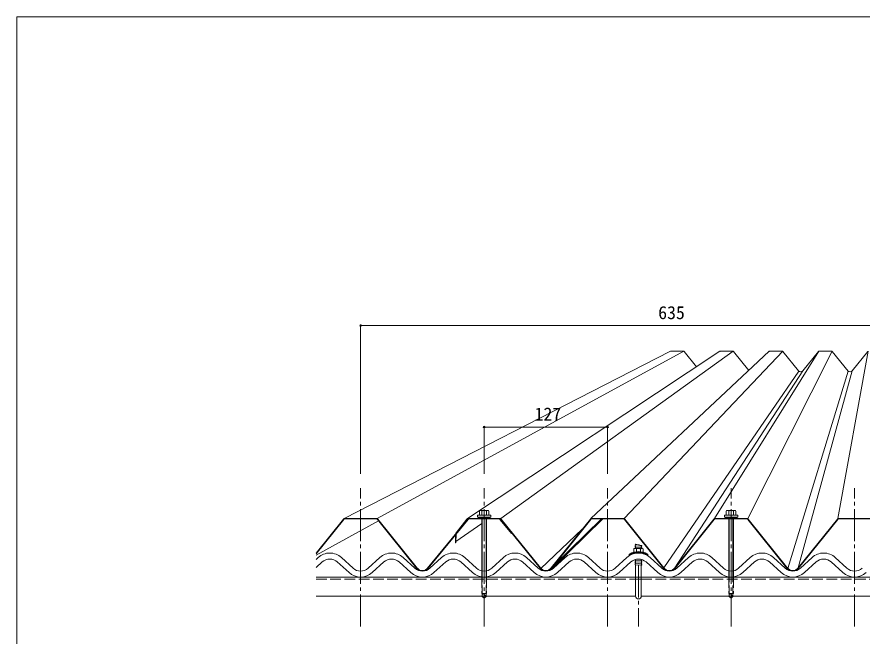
# Model space of a CAD drawing. Units: millimetres, scale not verified. Extents: x -567 to 567, y -401 to 401.
# Drawn here: x -567 to 145, y -121 to 401 of the extents above; entities that cross this region are included whole.
import ezdxf
from ezdxf.enums import TextEntityAlignment as Align

# ---------------------------------------------------------------- set-up
doc = ezdxf.new("R2010")
doc.units = ezdxf.units.MM
doc.header["$LTSCALE"] = 3
doc.header["$PDMODE"] = 32
doc.header["$PDSIZE"] = 1.5
for name, pattern in [('CHAIN2', [12, 9, -1, 1, -1]), ('DASHED2', [3, 2, -1]), ('DASHED3', [4, 3, -1])]:
    doc.linetypes.add(name, pattern=pattern)
doc.layers.add('0-0_0', color=7, linetype='Continuous', lineweight=18)
doc.layers.add('0-3_LAYER004', color=7, linetype='Continuous', lineweight=18)
doc.styles.add('ＭＳ ゴシック', font='')
doc.styles.get('ＭＳ ゴシック').set_extended_font_data('MS Gothic')

msp = doc.modelspace()

# ---------------------------------------------------------------- linework, layer by layer
at = {"layer": '0-0_0', "color": 4}
for p, q in [((-277.473, 140.924), (242.527, 140.924)), ((-277.473, 140.924), (-277.473, 16.172)), ((-173.473, 55.505), (-69.473, 55.505)), ((-173.473, 55.505), (-173.473, 16.172)), ((-69.473, 55.505), (-69.473, 16.172))]:
    msp.add_line(p, q, dxfattribs=at)
at = {"layer": '0-0_0', "color": 5}
for p, q in [((-16.574, 119.388), (-291.473, -21.444)), ((-5.202, 119.476), (-263.473, -21.444)), ((25.198, 119.476), (-187.473, -21.444)), ((36.398, 119.476), (-159.473, -21.444)), ((-83.473, -21.444), (66.576, 119.268)), ((77.998, 119.476), (-55.473, -21.444)), ((-5.586, 119.476), (-16.209, 119.476)), ((-4.962, 119.177), (5.355, 106.328)), ((20.527, -21.444), (108.398, 119.476)), ((36.091, 119.476), (25.505, 119.476)), ((36.091, 119.476), (25.82, 119.476)), ((36.59, 119.237), (49.456, 103.213)), ((119.598, 119.476), (48.527, -21.444)), ((77.691, 119.476), (67.105, 119.476)), ((78.19, 119.237), (91.363, 102.831)), ((108.206, 119.237), (95.033, 102.831)), ((119.291, 119.476), (108.705, 119.476)), ((119.79, 119.237), (133.147, 102.602)), ((124.527, -21.444), (149.998, 119.476)), ((149.806, 119.237), (136.633, 102.831)), ((-22.06, -63.056), (91.547, 102.602)), ((95.033, 102.831), (-12.885, -63.056)), ((82.4, -63.629), (133.147, 102.602)), ((136.633, 102.831), (91.115, -63.056)), ((-291.953, -22.042), (-315.045, -50.801)), ((-291.641, -22.293), (-315.045, -51.439)), ((-315.045, -52.563), (-262.347, -23.484)), ((-264.24, -21.444), (-290.705, -21.444)), ((-264.24, -21.844), (-290.705, -21.844)), ((-263.304, -22.293), (-230.372, -63.306)), ((-262.992, -22.042), (-229.6, -63.629)), ((-187.153, -22.028), (-221.434, -63.724)), ((-186.844, -22.282), (-220.557, -63.286)), ((-197.278, -41), (-175.473, -25.734)), ((-197.153, -33.499), (-187.953, -22.042)), ((-196.841, -33.75), (-187.641, -22.293)), ((-160.24, -21.844), (-186.705, -21.844)), ((-160.24, -21.444), (-185.917, -21.444)), ((-161.029, -21.844), (-185.917, -21.844)), ((-160.102, -22.282), (-150.42, -34.057)), ((-159.793, -22.028), (-150.111, -33.803)), ((-159.304, -22.293), (-126.372, -63.306)), ((-158.992, -22.042), (-126.06, -63.056)), ((-117.665, -65.044), (-73.507, -21.844)), ((-83.953, -22.042), (-116.885, -63.056)), ((-83.641, -22.293), (-116.574, -63.306)), ((-74.573, -21.844), (-114.532, -60.763)), ((-56.24, -21.444), (-82.705, -21.444)), ((-56.24, -21.844), (-82.705, -21.844)), ((-55.304, -22.293), (-22.372, -63.306)), ((-54.992, -22.042), (-22.06, -63.056)), ((20.047, -22.042), (-12.885, -63.056)), ((20.359, -22.293), (-12.574, -63.306)), ((47.76, -21.444), (21.295, -21.444)), ((47.76, -21.844), (21.295, -21.844)), ((48.696, -22.293), (81.628, -63.306)), ((49.008, -22.042), (82.4, -63.629)), ((124.047, -22.042), (91.115, -63.056)), ((124.359, -22.293), (91.426, -63.306)), ((151.76, -21.444), (125.295, -21.444)), ((151.76, -21.844), (125.295, -21.844)), ((-197.505, -34.459), (-197.702, -41.917)), ((-197.105, -34.469), (-197.302, -41.928)), ((-150.42, -34.057), (-150.111, -33.803)), ((-125.6, -63.629), (-90.89, -30.682)), ((-197.702, -41.917), (-197.302, -41.928))]:
    msp.add_line(p, q, dxfattribs=at)
at = {"layer": '0-0_0', "color": 4, "linetype": 'CHAIN2'}
for p, q in [((-277.473, -112.594), (-277.473, 3.988)), ((-173.473, -112.594), (-173.473, 3.988)), ((-173.473, -112.594), (-173.473, 3.988)), ((-69.473, -112.594), (-69.473, 3.988)), ((34.527, -112.594), (34.527, 3.988)), ((138.527, -112.594), (138.527, 3.988)), ((-43.473, -61.006), (-43.473, -112.594))]:
    msp.add_line(p, q, dxfattribs=at)
at = {"layer": '0-0_0'}
for p, q in [((-167.873, -18.724), (-179.073, -18.724)), ((-179.073, -18.724), (-179.073, -20.324)), ((-167.873, -20.324), (-179.073, -20.324)), ((-178.273, -21.222), (-177.375, -20.324)), ((-178.273, -20.324), (-178.273, -21.444)), ((-177.473, -18.724), (-177.473, -15.524)), ((-177.363, -21.444), (-176.243, -20.324)), ((-176.673, -14.724), (-170.273, -14.724)), ((-176.232, -21.444), (-175.112, -20.324)), ((-175.473, -15.26), (-175.473, -18.724)), ((-175.1, -21.444), (-173.98, -20.324)), ((-173.969, -21.444), (-172.849, -20.324)), ((-172.838, -21.444), (-171.718, -20.324)), ((-171.706, -21.444), (-170.586, -20.324)), ((-171.473, -15.26), (-171.473, -18.724)), ((-170.575, -21.444), (-169.455, -20.324)), ((-169.473, -18.724), (-169.473, -15.524)), ((-169.443, -21.444), (-168.673, -20.673)), ((-168.673, -20.324), (-168.673, -21.444)), ((-167.873, -18.724), (-167.873, -20.324)), ((40.127, -18.724), (28.927, -18.724)), ((28.927, -18.724), (28.927, -20.324)), ((40.127, -20.324), (28.927, -20.324)), ((29.727, -21.222), (30.625, -20.324)), ((29.727, -20.324), (29.727, -21.444)), ((30.527, -18.724), (30.527, -15.524)), ((30.637, -21.444), (31.757, -20.324)), ((31.327, -14.724), (37.727, -14.724)), ((31.768, -21.444), (32.888, -20.324)), ((32.527, -15.26), (32.527, -18.724)), ((32.9, -21.444), (34.02, -20.324)), ((34.031, -21.444), (35.151, -20.324)), ((35.162, -21.444), (36.282, -20.324)), ((36.294, -21.444), (37.414, -20.324)), ((36.527, -15.26), (36.527, -18.724)), ((37.425, -21.444), (38.545, -20.324)), ((38.527, -18.724), (38.527, -15.524)), ((38.557, -21.444), (39.327, -20.673)), ((39.327, -20.324), (39.327, -21.444)), ((40.127, -18.724), (40.127, -20.324)), ((-168.673, -21.444), (-178.273, -21.444)), ((-175.473, -21.444), (-175.473, -42.878)), ((-175.073, -42.845), (-175.073, -21.444)), ((-171.873, -42.845), (-171.873, -21.444)), ((-171.473, -21.444), (-171.473, -42.878)), ((39.327, -21.444), (29.727, -21.444)), ((32.527, -21.444), (32.527, -42.878)), ((32.927, -42.845), (32.927, -21.444)), ((36.127, -42.845), (36.127, -21.444)), ((36.527, -21.444), (36.527, -42.878)), ((-175.473, -42.878), (-175.473, -70.884)), ((-175.073, -70.884), (-175.073, -42.845)), ((-171.873, -70.884), (-171.873, -42.845)), ((-171.473, -42.878), (-171.473, -70.884)), ((-47.033, -46.903), (-47.485, -47.057)), ((-47.473, -49.922), (-47.473, -47.053)), ((-46.581, -46.816), (-47.033, -46.903)), ((-45.827, -46.918), (-46.581, -46.816)), ((-40.494, -46.808), (-46.549, -46.808)), ((-46.211, -43.947), (-46.273, -44.085)), ((-46.273, -44.085), (-46.152, -44.185)), ((-46.211, -44.994), (-46.273, -45.131)), ((-46.273, -45.131), (-46.152, -45.231)), ((-46.211, -46.04), (-46.273, -46.177)), ((-46.241, -43.065), (-46.152, -43.139)), ((-46.241, -43.065), (-40.903, -44.226)), ((-46.125, -43.831), (-46.211, -43.947)), ((-46.125, -44.877), (-46.211, -44.994)), ((-46.125, -45.923), (-46.211, -46.04)), ((-46.152, -43.139), (-46.028, -43.244)), ((-46.152, -44.185), (-46.028, -44.29)), ((-46.152, -45.231), (-46.028, -45.336)), ((-46.026, -43.756), (-46.125, -43.831)), ((-46.026, -44.802), (-46.125, -44.877)), ((-46.026, -45.848), (-46.125, -45.923)), ((-46.028, -43.244), (-45.933, -43.333)), ((-46.028, -44.29), (-45.933, -44.379)), ((-46.028, -45.336), (-45.933, -45.425)), ((-45.93, -43.672), (-46.026, -43.756)), ((-45.93, -44.718), (-46.026, -44.802)), ((-45.93, -45.764), (-46.026, -45.848)), ((-45.933, -43.333), (-45.873, -43.438)), ((-45.933, -44.379), (-45.873, -44.485)), ((-45.933, -45.425), (-45.873, -45.531)), ((-45.875, -43.56), (-45.93, -43.672)), ((-45.875, -44.606), (-45.93, -44.718)), ((-45.875, -45.652), (-45.93, -45.764)), ((-45.875, -46.698), (-45.929, -46.808)), ((-45.873, -43.438), (-45.875, -43.56)), ((-42.978, -43.775), (-45.875, -43.538)), ((-45.873, -44.485), (-45.875, -44.606)), ((-41.054, -44.978), (-45.875, -44.584)), ((-45.873, -45.531), (-45.875, -45.652)), ((-41.054, -46.024), (-45.875, -45.63)), ((-45.073, -47.205), (-45.827, -46.918)), ((-45.074, -47.205), (-44.272, -46.928)), ((-45.073, -49.488), (-45.073, -46.808)), ((-44.272, -46.928), (-43.473, -46.808)), ((-43.473, -46.808), (-42.679, -46.951)), ((-42.994, -49.829), (-42.115, -50.707)), ((-42.679, -46.951), (-41.887, -47.252)), ((-41.887, -47.252), (-41.163, -46.939)), ((-41.873, -49.488), (-41.873, -46.808)), ((-41.163, -46.939), (-40.437, -46.816)), ((-41.012, -44.837), (-41.073, -44.942)), ((-41.073, -44.942), (-41.07, -45.063)), ((-41.012, -45.883), (-41.073, -45.988)), ((-41.073, -45.988), (-41.07, -46.11)), ((-41.07, -45.063), (-41.015, -45.176)), ((-41.07, -46.11), (-41.015, -46.222)), ((-41.015, -45.176), (-40.92, -45.259)), ((-41.015, -46.222), (-40.92, -46.305)), ((-40.92, -45.259), (-40.82, -45.335)), ((-40.92, -46.305), (-40.82, -46.381)), ((-40.903, -44.226), (-40.82, -44.289)), ((-40.793, -46.735), (-40.88, -46.808)), ((-40.82, -44.289), (-40.735, -44.405)), ((-40.82, -45.335), (-40.735, -45.451)), ((-40.82, -46.381), (-40.735, -46.497)), ((-40.673, -44.542), (-40.793, -44.643)), ((-40.673, -45.588), (-40.793, -45.689)), ((-40.673, -46.635), (-40.793, -46.735)), ((-40.735, -44.405), (-40.673, -44.542)), ((-40.735, -45.451), (-40.673, -45.588)), ((-40.735, -46.497), (-40.673, -46.635)), ((-40.437, -46.816), (-39.947, -46.911)), ((-39.947, -46.911), (-39.456, -47.092)), ((-39.473, -49.922), (-39.473, -47.086)), ((32.527, -42.878), (32.527, -70.884)), ((32.927, -70.884), (32.927, -42.845)), ((36.127, -70.884), (36.127, -42.845)), ((36.527, -42.878), (36.527, -70.884)), ((-315.045, -56.054), (-313.252, -54.425)), ((-293.693, -54.425), (-283.836, -63.384)), ((-293.693, -54.425), (-283.836, -63.384)), ((-271.11, -63.384), (-261.252, -54.425)), ((-241.693, -54.425), (-231.836, -63.384)), ((-219.11, -63.384), (-209.252, -54.425)), ((-189.693, -54.425), (-179.836, -63.384)), ((-167.11, -63.384), (-157.252, -54.425)), ((-137.693, -54.425), (-127.836, -63.384)), ((-115.11, -63.384), (-105.252, -54.425)), ((-85.693, -54.425), (-75.836, -63.384)), ((-63.11, -63.384), (-53.252, -54.425)), ((-51.308, -51.49), (-51.308, -52.936)), ((-51.308, -52.828), (-51.242, -52.894)), ((-51.136, -51.869), (-50.532, -52.473)), ((-50.401, -51.472), (-49.787, -52.087)), ((-49.632, -51.11), (-49.005, -51.738)), ((-48.827, -50.784), (-48.183, -51.428)), ((-47.982, -50.498), (-47.318, -51.162)), ((-47.094, -50.254), (-46.405, -50.943)), ((-46.249, -56.141), (-46.273, -56.193)), ((-46.273, -56.193), (-46.152, -56.293)), ((-46.159, -50.058), (-45.439, -50.778)), ((-46.152, -56.293), (-46.028, -56.398)), ((-46.026, -56.91), (-46.125, -56.985)), ((-46.028, -56.398), (-45.933, -56.487)), ((-45.93, -56.826), (-46.026, -56.91)), ((-45.933, -56.487), (-45.873, -56.592)), ((-45.875, -56.713), (-45.93, -56.826)), ((-45.873, -56.592), (-45.875, -56.713)), ((-41.054, -57.039), (-45.874, -56.645)), ((-45.17, -49.915), (-44.411, -50.674)), ((-44.119, -49.835), (-43.309, -50.645)), ((-41.776, -49.915), (-40.8, -50.892)), ((-41.012, -56.944), (-41.073, -57.05)), ((-41.072, -56.034), (-41.07, -56.125)), ((-41.07, -56.125), (-41.015, -56.237)), ((-41.015, -56.237), (-40.92, -56.321)), ((-40.917, -56.855), (-41.012, -56.944)), ((-40.92, -56.321), (-40.82, -56.397)), ((-40.793, -56.751), (-40.917, -56.855)), ((-40.82, -56.397), (-40.735, -56.513)), ((-40.673, -56.65), (-40.793, -56.751)), ((-40.735, -56.513), (-40.673, -56.65)), ((-40.436, -50.124), (-39.307, -51.254)), ((-38.916, -50.512), (-37.503, -51.926)), ((-37.086, -51.212), (-35.637, -52.66)), ((-35.637, -51.49), (-35.637, -52.936)), ((-33.693, -54.425), (-23.836, -63.384)), ((-11.11, -63.384), (-1.252, -54.425)), ((18.307, -54.425), (28.164, -63.384)), ((40.89, -63.384), (50.748, -54.425)), ((70.307, -54.425), (80.164, -63.384)), ((92.89, -63.384), (102.748, -54.425)), ((122.307, -54.425), (132.164, -63.384)), ((-315.045, -62.919), (-309.836, -58.184)), ((-297.11, -58.184), (-287.253, -67.143)), ((-297.11, -58.184), (-287.252, -67.143)), ((-267.693, -67.143), (-257.836, -58.184)), ((-267.693, -67.143), (-257.836, -58.184)), ((-245.11, -58.184), (-235.252, -67.143)), ((-215.693, -67.143), (-205.836, -58.184)), ((-193.11, -58.184), (-183.252, -67.143)), ((-163.693, -67.143), (-153.836, -58.184)), ((-141.11, -58.184), (-131.252, -67.143)), ((-111.693, -67.143), (-101.836, -58.184)), ((-89.11, -58.184), (-79.252, -67.143)), ((-59.693, -67.143), (-49.836, -58.184)), ((-46.211, -57.101), (-46.273, -57.239)), ((-46.273, -57.239), (-46.152, -57.339)), ((-46.211, -58.147), (-46.273, -58.285)), ((-46.273, -58.285), (-46.152, -58.385)), ((-46.211, -59.194), (-46.273, -59.331)), ((-46.273, -59.331), (-46.152, -59.431)), ((-46.211, -60.24), (-46.273, -60.377)), ((-46.273, -60.377), (-46.152, -60.478)), ((-46.125, -56.985), (-46.211, -57.101)), ((-46.125, -58.031), (-46.211, -58.147)), ((-46.125, -59.077), (-46.211, -59.194)), ((-46.125, -60.123), (-46.211, -60.24)), ((-46.152, -57.339), (-46.028, -57.444)), ((-46.152, -58.385), (-46.028, -58.49)), ((-46.152, -59.431), (-46.028, -59.536)), ((-46.152, -60.478), (-46.028, -60.582)), ((-46.026, -57.956), (-46.125, -58.031)), ((-46.026, -59.002), (-46.125, -59.077)), ((-46.026, -60.048), (-46.125, -60.123)), ((-46.028, -57.444), (-45.933, -57.533)), ((-46.028, -58.49), (-45.933, -58.579)), ((-46.028, -59.536), (-45.933, -59.625)), ((-46.028, -60.582), (-45.933, -60.671)), ((-45.93, -57.872), (-46.026, -57.956)), ((-45.93, -58.918), (-46.026, -59.002)), ((-45.93, -59.964), (-46.026, -60.048)), ((-45.933, -57.533), (-45.873, -57.638)), ((-45.933, -58.579), (-45.873, -58.685)), ((-45.933, -59.625), (-45.873, -59.731)), ((-45.933, -60.671), (-45.873, -60.777)), ((-45.875, -57.76), (-45.93, -57.872)), ((-45.875, -58.806), (-45.93, -58.918)), ((-45.875, -59.852), (-45.93, -59.964)), ((-41.054, -58.358), (-45.926, -57.96)), ((-41.054, -59.678), (-45.926, -59.279)), ((-41.054, -60.997), (-45.926, -60.599)), ((-45.873, -57.638), (-45.875, -57.76)), ((-45.873, -58.685), (-45.875, -58.806)), ((-45.873, -59.731), (-45.875, -59.852)), ((-45.873, -86.924), (-45.873, -60.777)), ((-41.073, -57.05), (-41.07, -57.171)), ((-41.012, -57.99), (-41.073, -58.096)), ((-41.073, -58.096), (-41.07, -58.217)), ((-41.012, -59.037), (-41.073, -59.142)), ((-41.073, -59.142), (-41.07, -59.263)), ((-41.012, -60.083), (-41.073, -60.188)), ((-41.073, -60.188), (-41.07, -60.31)), ((-41.012, -61.129), (-41.073, -61.235)), ((-41.073, -86.924), (-41.073, -61.235)), ((-41.07, -57.171), (-41.015, -57.283)), ((-41.07, -58.217), (-41.015, -58.329)), ((-41.07, -59.263), (-41.015, -59.376)), ((-41.07, -60.31), (-41.015, -60.422)), ((-41.015, -57.283), (-40.92, -57.367)), ((-41.015, -58.329), (-40.92, -58.413)), ((-41.015, -59.376), (-40.92, -59.459)), ((-41.015, -60.422), (-40.92, -60.505)), ((-40.917, -58.947), (-41.012, -59.037)), ((-40.917, -61.04), (-41.012, -61.129)), ((-40.92, -57.367), (-40.82, -57.443)), ((-40.92, -58.413), (-40.82, -58.489)), ((-40.92, -59.459), (-40.82, -59.535)), ((-40.92, -60.505), (-40.82, -60.581)), ((-40.793, -58.843), (-40.917, -58.947)), ((-40.793, -60.935), (-40.917, -61.04)), ((-40.82, -57.443), (-40.735, -57.559)), ((-40.82, -58.489), (-40.735, -58.605)), ((-40.82, -59.535), (-40.735, -59.651)), ((-40.82, -60.581), (-40.735, -60.697)), ((-40.673, -57.696), (-40.793, -57.797)), ((-40.673, -58.742), (-40.793, -58.843)), ((-40.673, -59.788), (-40.793, -59.889)), ((-40.673, -60.835), (-40.793, -60.935)), ((-40.735, -57.559), (-40.673, -57.696)), ((-40.735, -58.605), (-40.673, -58.742)), ((-40.735, -59.651), (-40.673, -59.788)), ((-40.735, -60.697), (-40.673, -60.835)), ((-37.11, -58.184), (-27.252, -67.143)), ((-7.693, -67.143), (2.164, -58.184)), ((14.89, -58.184), (24.748, -67.143)), ((44.307, -67.143), (54.164, -58.184)), ((66.862, -58.158), (76.748, -67.143)), ((96.307, -67.143), (106.164, -58.184)), ((118.89, -58.184), (128.771, -67.165))]:
    msp.add_line(p, q, dxfattribs=at)
at = {"layer": '0-0_0', "color": 33}
for p, q in [((-315.045, -70.924), (-45.873, -70.924)), ((-41.073, -70.924), (318.132, -70.924)), ((-315.045, -86.924), (-45.873, -86.924)), ((-41.073, -86.924), (318.132, -86.924))]:
    msp.add_line(p, q, dxfattribs=at)
at = {"layer": '0-0_0', "linetype": 'DASHED3'}
for p, q in [((-175.473, -70.884), (-175.473, -84.724)), ((-175.073, -87.124), (-175.073, -70.884)), ((-171.873, -87.124), (-171.873, -70.884)), ((-171.473, -70.884), (-171.473, -84.724)), ((32.527, -70.884), (32.527, -84.724)), ((32.927, -87.124), (32.927, -70.884)), ((36.127, -87.124), (36.127, -70.884)), ((36.527, -70.884), (36.527, -84.724)), ((-171.473, -84.724), (-175.473, -84.724)), ((-175.073, -85.522), (-174.261, -84.735)), ((-174.261, -84.735), (-171.873, -87.124)), ((36.527, -84.724), (32.527, -84.724)), ((32.927, -85.522), (33.739, -84.735)), ((33.739, -84.735), (36.127, -87.124)), ((-173.473, -88.724), (-175.073, -87.124)), ((-173.473, -88.724), (-171.873, -87.124)), ((34.527, -88.724), (32.927, -87.124)), ((34.527, -88.724), (36.127, -87.124))]:
    msp.add_line(p, q, dxfattribs=at)
at = {"layer": '0-0_0', "color": 33, "linetype": 'DASHED2'}
msp.add_line((-45.873, -70.924), (-41.073, -70.924), dxfattribs=at)
at = {"layer": '0-0_0', "color": 33, "linetype": 'DASHED3'}
for p, q in [((-315.045, -72.764), (-45.873, -72.764)), ((-45.873, -72.764), (-41.073, -72.764)), ((-41.073, -72.764), (318.132, -72.764))]:
    msp.add_line(p, q, dxfattribs=at)
at = {"layer": '0-0_0'}
for points in [[(-46.273, -46.177), (-46.152, -46.278), (-46.028, -46.382), (-45.933, -46.471), (-45.873, -46.577), (-45.875, -46.698)], [(-40.793, -44.643), (-40.917, -44.747), (-41.012, -44.837)], [(-40.793, -45.689), (-40.917, -45.794), (-41.012, -45.883)], [(-40.793, -57.797), (-40.917, -57.901), (-41.012, -57.99)], [(-40.793, -59.889), (-40.917, -59.994), (-41.012, -60.083)]]:
    msp.add_lwpolyline(points, dxfattribs=at)
at = {"layer": '0-0_0', "color": 5}
for centre, radius, start, end in [((-16.209, 118.676), 0.8, 90, 117.12628), ((-5.586, 118.676), 0.8, 38.76303, 90), ((-5.509, 118.836), 0.64, 38.76303, 90), ((25.505, 118.836), 0.64, 90, 141.23697), ((36.091, 118.836), 0.64, 38.76303, 90), ((67.105, 118.836), 0.64, 90, 141.23697), ((77.691, 118.836), 0.64, 38.76303, 90), ((108.705, 118.836), 0.64, 90, 141.23697), ((119.291, 118.836), 0.64, 38.76303, 90), ((93.198, 104.116), 2.24, 215, 325), ((134.798, 104.116), 2.24, 215, 325), ((-290.705, -23.044), 1.6, 90, 141.23697), ((-290.705, -23.044), 1.2, 90, 141.23697), ((-264.24, -23.044), 1.6, 38.76303, 90), ((-264.24, -23.044), 1.2, 38.76303, 90), ((-186.705, -23.044), 1.6, 90, 141.23697), ((-186.705, -23.044), 1.2, 90, 141.23697), ((-185.917, -23.044), 1.6, 90, 140.5735), ((-185.917, -23.044), 1.2, 90, 140.5735), ((-161.029, -23.044), 1.6, 39.4265, 90), ((-161.029, -23.044), 1.2, 39.4265, 90), ((-160.24, -23.044), 1.6, 38.76303, 90), ((-160.24, -23.044), 1.2, 38.76303, 90), ((-82.705, -23.044), 1.6, 90, 141.23697), ((-82.705, -23.044), 1.2, 90, 141.23697), ((-56.24, -23.044), 1.6, 38.76303, 90), ((-56.24, -23.044), 1.2, 38.76303, 90), ((21.295, -23.044), 1.6, 90, 141.23697), ((21.295, -23.044), 1.2, 90, 141.23697), ((47.76, -23.044), 1.6, 38.76303, 90), ((47.76, -23.044), 1.2, 38.76303, 90), ((125.295, -23.044), 1.6, 90, 141.23697), ((125.295, -23.044), 1.2, 90, 141.23697), ((-195.905, -34.501), 1.6, 141.23697, 178.48163), ((-195.905, -34.501), 1.2, 141.23697, 178.48163), ((-225.473, -59.844), 6, 215, 325), ((-225.473, -59.844), 5.6, 215, 325), ((-121.473, -59.844), 6, 215, 325), ((-121.473, -59.844), 5.6, 215, 325), ((-17.473, -59.844), 6, 215, 325), ((-17.473, -59.844), 5.6, 215, 325), ((86.527, -59.844), 6, 215, 325), ((86.527, -59.844), 5.6, 215, 325)]:
    msp.add_arc(centre, radius, start, end, dxfattribs=at)
at = {"layer": '0-0_0'}
for centre, radius, start, end in [((-176.673, -15.524), 0.8, 90, 180), ((-176.273, -15.524), 0.8, 0, 90), ((-173.473, -18.724), 4, 59.37724, 120.03687), ((-170.673, -15.524), 0.8, 90, 180), ((-170.273, -15.524), 0.8, 0, 90), ((31.327, -15.524), 0.8, 90, 180), ((31.727, -15.524), 0.8, 0, 90), ((34.527, -18.724), 4, 59.37724, 120.03687), ((37.327, -15.524), 0.8, 90, 180), ((37.727, -15.524), 0.8, 0, 90), ((-43.473, -65.184), 15.778, 60.22395, 119.77765), ((-43.473, -65.184), 15.363, 59.33444, 120.66722), ((-303.473, -65.184), 14.54, 90.00041, 132.26953), ((-303.473, -65.184), 9.46, 90.00055, 132.26953), ((-303.473, -65.184), 14.54, 47.73045, 89.99975), ((-303.472, -65.184), 9.46, 47.73045, 90.00088), ((-251.473, -65.184), 14.54, 90.00041, 132.26953), ((-251.473, -65.184), 9.46, 47.73045, 132.26953), ((-251.473, -65.184), 9.46, 90.00055, 132.26953), ((-251.472, -65.184), 14.54, 47.73045, 90.00083), ((-251.472, -65.184), 9.46, 47.73045, 90.00108), ((-199.473, -65.184), 14.54, 90.00041, 132.26953), ((-199.473, -65.184), 9.46, 90.00055, 132.26953), ((-199.472, -65.184), 14.54, 47.73045, 90.00063), ((-199.472, -65.184), 9.46, 47.73045, 90.00088), ((-147.473, -65.184), 14.54, 47.73045, 132.26953), ((-147.473, -65.184), 9.46, 47.73045, 132.26953), ((-95.472, -65.184), 14.54, 90.00082, 132.26953), ((-95.472, -65.184), 9.46, 90.00101, 132.26953), ((-95.472, -65.184), 14.54, 47.73045, 90.00089), ((-95.472, -65.184), 9.46, 47.73045, 90.00102), ((-43.473, -65.184), 14.54, 47.73045, 132.26953), ((-43.473, -65.184), 9.46, 47.73045, 132.26953), ((8.528, -65.184), 14.54, 90.00082, 132.26953), ((8.528, -65.184), 9.46, 90.00101, 132.26953), ((8.528, -65.184), 14.54, 47.73045, 90.00089), ((8.528, -65.184), 9.46, 47.73045, 90.00102), ((60.527, -65.184), 14.54, 47.73045, 132.26953), ((60.527, -65.184), 9.46, 47.96039, 132.26953), ((112.528, -65.184), 14.54, 90.00082, 132.26953), ((112.528, -65.184), 9.46, 90.00101, 132.26953), ((112.528, -65.184), 14.54, 47.73045, 90.00089), ((112.528, -65.184), 9.46, 47.73045, 90.00102), ((-277.473, -56.384), 9.46, 227.73045, 312.26953), ((-277.473, -56.384), 9.46, 227.73045, 312.26953), ((-225.473, -56.384), 9.46, 227.73045, 312.26953), ((-173.473, -56.384), 9.46, 227.73045, 312.26953), ((-121.472, -56.384), 9.46, 227.73045, 312.26953), ((-69.473, -56.384), 9.46, 227.73045, 312.26953), ((-17.472, -56.384), 9.46, 227.73045, 312.26953), ((34.527, -56.384), 9.46, 227.73045, 312.26953), ((86.528, -56.384), 9.46, 227.73045, 312.26953), ((138.527, -56.384), 9.46, 227.73045, 312.26953), ((-277.473, -56.384), 14.54, 227.73045, 312.26953), ((-277.473, -56.384), 14.54, 227.73045, 312.26953), ((-225.473, -56.384), 14.54, 227.73045, 312.26953), ((-173.473, -56.384), 14.54, 227.73045, 312.26953), ((-121.472, -56.384), 14.54, 227.73045, 312.26953), ((-69.473, -56.384), 14.54, 227.73045, 312.26953), ((-17.472, -56.384), 14.54, 227.73045, 312.26953), ((34.527, -56.384), 14.54, 227.73045, 312.26953), ((86.528, -56.384), 14.54, 227.73045, 312.26953), ((138.527, -56.384), 14.54, 227.85566, 312.26953), ((-43.473, -86.924), 2.4, 180, 0)]:
    msp.add_arc(centre, radius, start, end, dxfattribs=at)
at = {"layer": '0-0_0', "color": 4}
for p in [(-277.473, 140.924), (-173.473, 55.505), (-69.473, 55.505)]:
    msp.add_point(p, dxfattribs=at)
at = {"layer": '0-3_LAYER004'}
msp.add_lwpolyline([(-567, 400.95), (567, 400.95), (567, -400.95), (-567, -400.95)], close=True, dxfattribs=at)

# ---------------------------------------------------------------- texts
at = {"layer": '0-0_0', "style": 'ＭＳ ゴシック'}
for s, p in [('635', (-26.848, 143.074)), ('127 ', (-130.973, 57.655))]:
    msp.add_text(s, height=11, dxfattribs=at).set_placement(p, align=Align.BOTTOM_LEFT)

doc.saveas('drawing.dxf')
